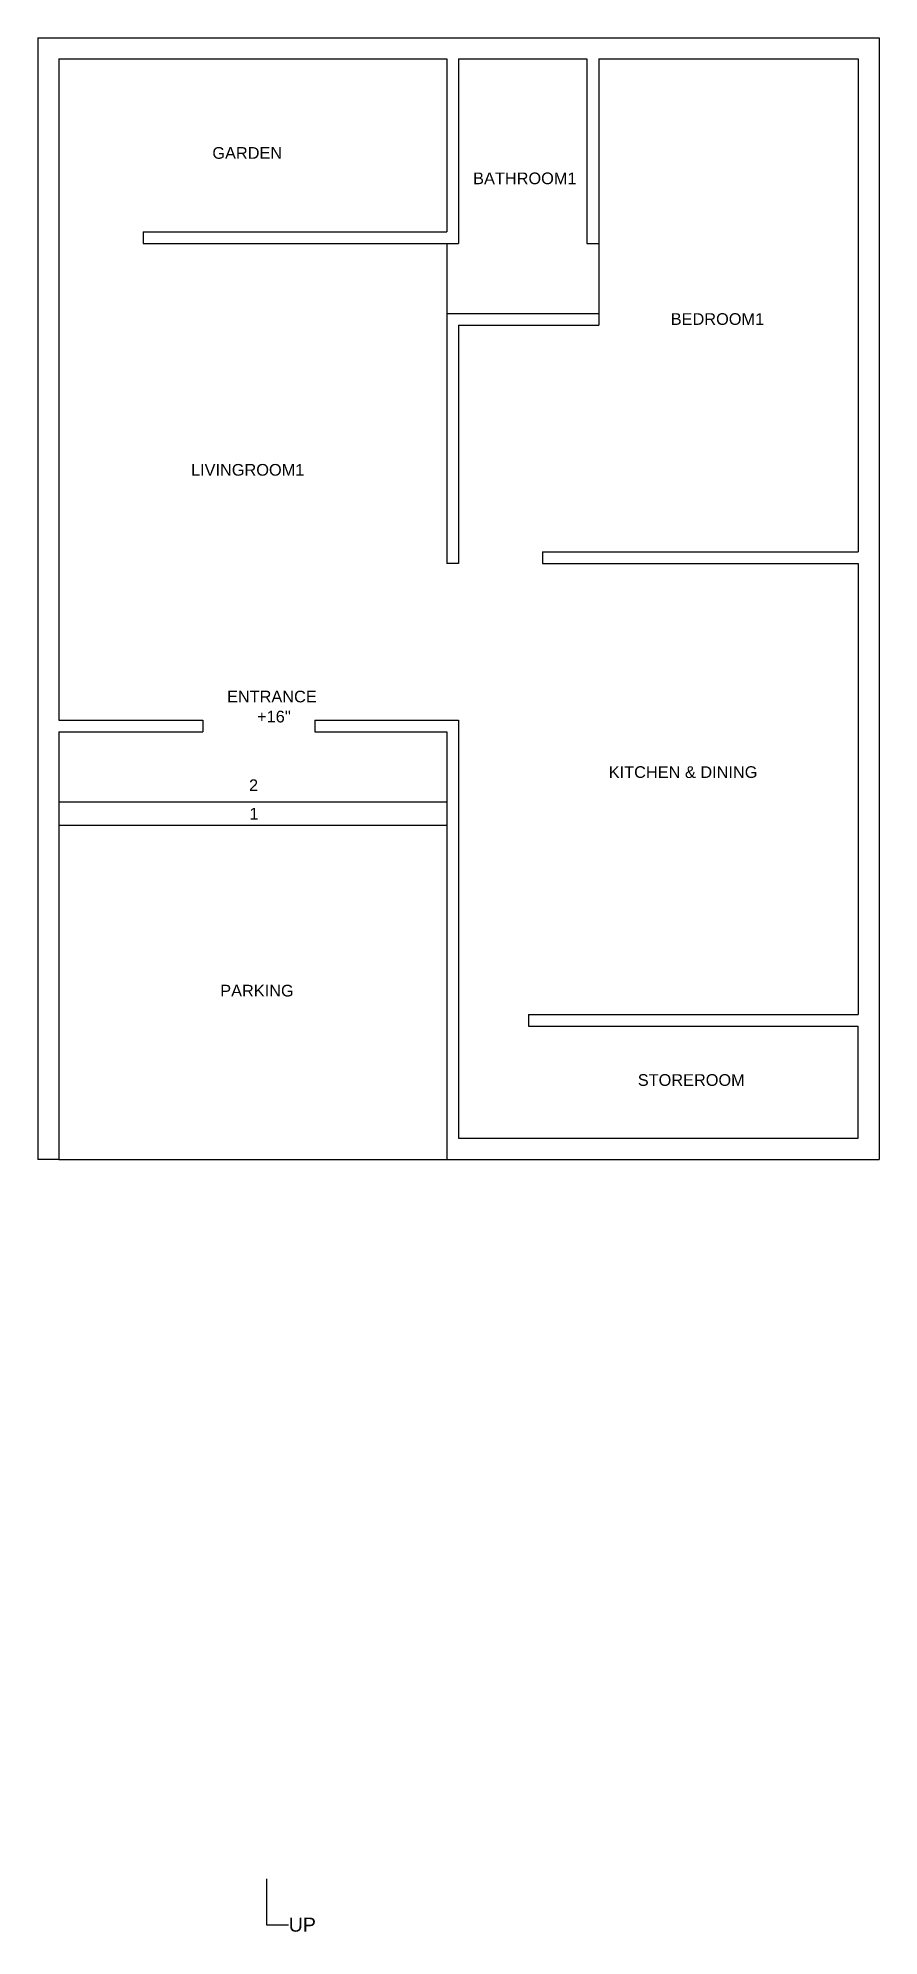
# Model space of a CAD drawing. Header units: feet. Extents: x 0 to 360, y -332 to 480.
import ezdxf
from ezdxf import colors
from ezdxf.entities.mleader import LeaderData, LeaderLine
from ezdxf.math import Vec2, Vec3

# ---------------------------------------------------------------- set-up
doc = ezdxf.new("R2010")
doc.units = ezdxf.units.FT
doc.header["$MEASUREMENT"] = 0
for name, color, linetype in [('BathRoom1', 7, 'Continuous'), ('BedRoom1', 7, 'Continuous'), ('Boundary', 7, 'Continuous'), ('Entrance_Staircase', 7, 'Continuous'), ('Kitchen & Dining', 7, 'Continuous'), ('LivingRoom1', 7, 'Continuous'), ('Parking', 7, 'Continuous'), ('StoreRoom', 7, 'Continuous')]:
    doc.layers.add(name, color=color, linetype=linetype)
doc.layers.add('Garden', color=7, linetype='Continuous', plot=False)
doc.styles.get("Standard").update_dxf_attribs({"font": 'arial.ttf'})

msp = doc.modelspace()

# ---------------------------------------------------------------- linework, layer by layer
at = {"layer": 'BathRoom1'}
for p, q in [((180, 471), (180, 392)), ((180, 471), (235, 471)), ((235, 471), (235, 392)), ((175, 392), (180, 392)), ((235, 392), (240, 392)), ((175, 362), (240, 362))]:
    msp.add_line(p, q, dxfattribs=at)
at = {"layer": 'BedRoom1'}
for p, q in [((240, 471), (240, 357)), ((240, 471), (351, 471)), ((351, 471), (351, 260)), ((180, 357), (240, 357)), ((180, 357), (180, 255)), ((216, 260), (351, 260)), ((216, 260), (216, 255))]:
    msp.add_line(p, q, dxfattribs=at)
at = {"layer": 'Boundary'}
for p, q in [((0, 480), (360, 480)), ((0, 480), (0, 0)), ((360, 480), (360, 0)), ((9, 0), (0, 0)), ((175, 0), (360, 0))]:
    msp.add_line(p, q, dxfattribs=at)
at = {"layer": 'Entrance_Staircase'}
for p, q in [((9, 188), (70.5, 188)), ((70.5, 188), (70.5, 183)), ((118.5, 188), (118.5, 183)), ((118.5, 188), (180, 188)), ((9, 183), (70.5, 183)), ((9, 183), (9, 143)), ((118.5, 183), (175, 183)), ((175, 183), (175, 143)), ((9, 153), (175, 153)), ((9, 143), (175, 143))]:
    msp.add_line(p, q, dxfattribs=at)
at = {"layer": 'Garden'}
for p, q in [((9, 471), (175, 471)), ((9, 471), (9, 392)), ((175, 471), (175, 397)), ((45, 397), (175, 397)), ((45, 397), (45, 392))]:
    msp.add_line(p, q, dxfattribs=at)
at = {"layer": 'Kitchen & Dining'}
for p, q in [((216, 255), (351, 255)), ((351, 255), (351, 62)), ((180, 188), (180, 62)), ((210, 62), (351, 62))]:
    msp.add_line(p, q, dxfattribs=at)
at = {"layer": 'LivingRoom1'}
for p, q in [((9, 392), (9, 188)), ((45, 392), (175, 392)), ((175, 392), (175, 255)), ((180, 255), (175, 255))]:
    msp.add_line(p, q, dxfattribs=at)
at = {"layer": 'Parking'}
for p, q in [((9, 143), (9, 0)), ((175, 143), (175, 0)), ((9, 0), (175, 0))]:
    msp.add_line(p, q, dxfattribs=at)
at = {"layer": 'StoreRoom'}
for p, q in [((180, 62), (180, 9)), ((210, 62), (210, 57)), ((210, 57), (351, 57)), ((351, 9), (351, 57)), ((180, 9), (351, 9))]:
    msp.add_line(p, q, dxfattribs=at)

# ---------------------------------------------------------------- texts
at = {"layer": 'BathRoom1', "insert": (186.27, 422.41), "char_height": 5, "width": 33.8009, "attachment_point": 1}
msp.add_mtext('BATHROOM1', dxfattribs=at)
at = {"layer": 'BedRoom1', "insert": (270.85, 362.19), "char_height": 5, "width": 33.9424, "attachment_point": 1}
msp.add_mtext('BEDROOM1', dxfattribs=at)
at = {"layer": 'Entrance_Staircase', "char_height": 5, "attachment_point": 1}
for s, insert, width in [('ENTRANCE', (80.91, 200.6), 33.9424), ("+16''", (93.79, 192.03), 33.9424), ('2', (90.34, 162.63), 3.4144), ('1', (90.5, 150.45), 3.4144)]:
    msp.add_mtext(s, dxfattribs=dict(at, insert=insert, width=width))
at = {"layer": 'Garden', "insert": (74.64, 433.28), "char_height": 5, "width": 33.9424, "attachment_point": 1}
msp.add_mtext('GARDEN', dxfattribs=at)
at = {"layer": 'Kitchen & Dining', "insert": (244.31, 168.26), "char_height": 5, "width": 72.1581, "attachment_point": 1}
msp.add_mtext('KITCHEN & DINING', dxfattribs=at)
at = {"layer": 'LivingRoom1', "insert": (65.5, 297.64), "char_height": 5, "width": 33.9424, "attachment_point": 1}
msp.add_mtext('LIVINGROOM1', dxfattribs=at)
at = {"layer": 'Parking', "insert": (78.03, 74.71), "char_height": 5, "width": 33.9424, "attachment_point": 1}
msp.add_mtext('PARKING', dxfattribs=at)
at = {"layer": 'StoreRoom', "insert": (256.73, 36.46), "char_height": 5, "width": 33.9424, "attachment_point": 1}
msp.add_mtext('STOREROOM', dxfattribs=at)

# ---------------------------------------------------------------- leaders
at = {"layer": 'Entrance_Staircase'}
ml = msp.add_multileader_mtext('Standard', dxfattribs=at)
ml.set_content('UP', color=256)
ml.set_leader_properties()
ml.build(insert=Vec2(0, 0))
ml.multileader.update_dxf_attribs({"dogleg_length": 0.36, "arrow_head_size": 0.18})
ctx = ml.context
ctx.base_point, ctx.char_height, ctx.arrow_head_size, ctx.landing_gap_size, ctx.plane_origin = Vec3(107.23, -327.63), 6, 0.18, 0.09, Vec3(97.87, -318.24)
notes = []
notes.append((ctx, [(0, (1, 1, 0), (97.87, -327.63), (1, 0), 9.36, [(0, [(97.87, -307.73)], 0, [])])]))
ctx.mtext.insert, ctx.mtext.flow_direction = Vec3(107.32, -324.58), 5
for ctx, leaders in notes:
    for number, flags, end, landing, length, lines in leaders:
        leader = LeaderData()
        leader.index, (leader.has_last_leader_line, leader.has_dogleg_vector, leader.attachment_direction) = number, flags
        leader.last_leader_point, leader.dogleg_vector, leader.dogleg_length = Vec3(end), Vec3(landing), length
        for number, points, colour, breaks in lines:
            line = LeaderLine()
            line.index, line.vertices, line.color, line.breaks = number, Vec3.list(points), colors.encode_raw_color(colour), breaks
            leader.lines.append(line)
        ctx.leaders.append(leader)

doc.saveas('drawing.dxf')
